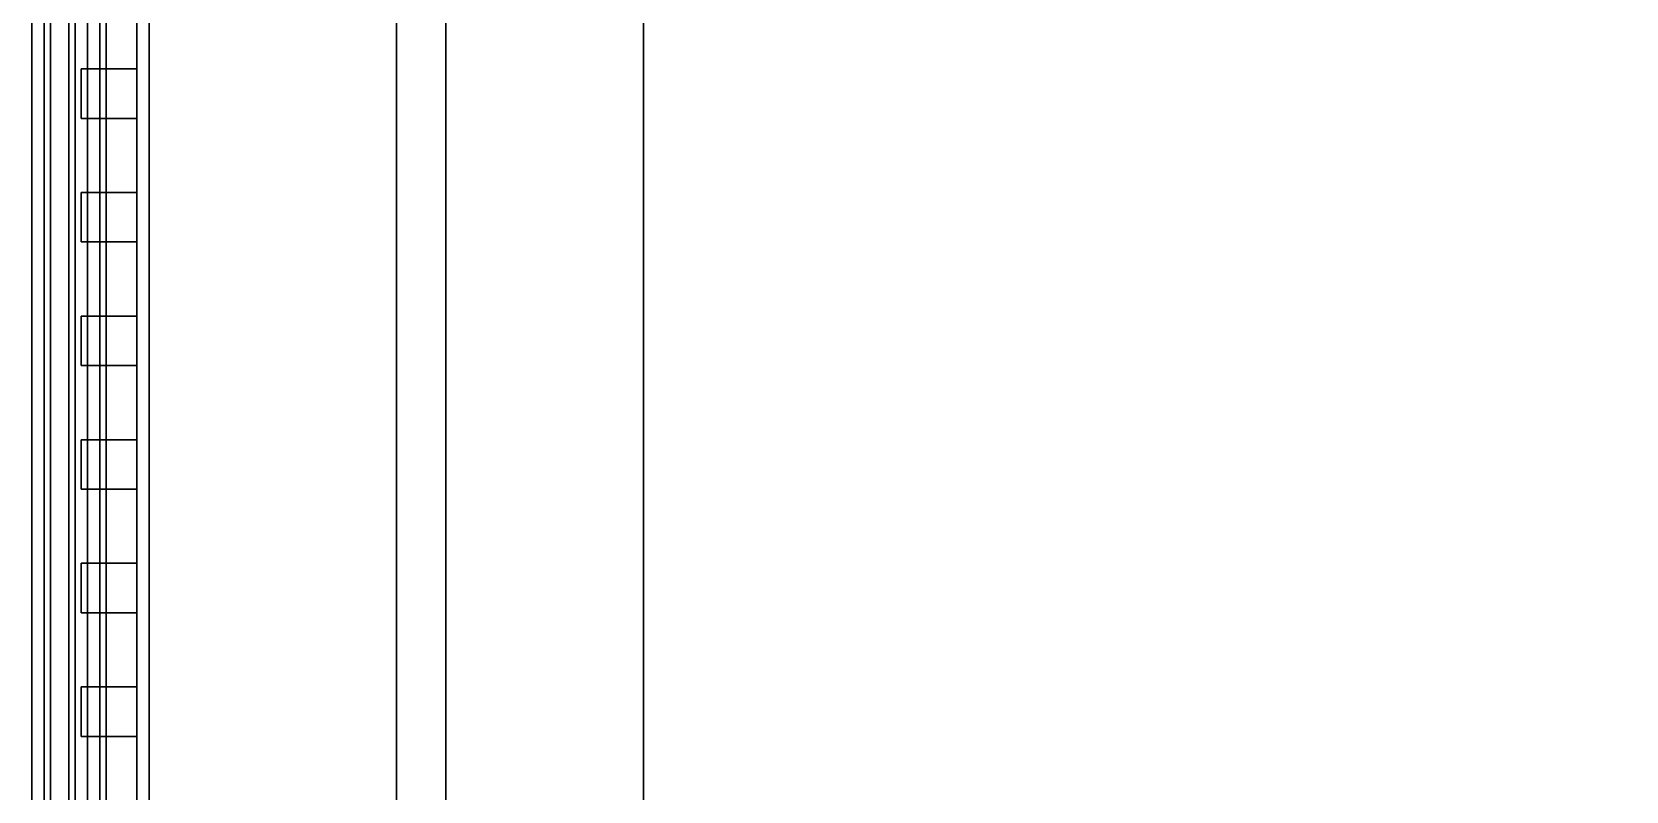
# Model space of a CAD drawing. Header units: millimetres. Extents: x -8000 to 18500, y -500 to 32500.
# Drawn here: x -95 to 1195, y 456 to 1070 of the extents above; entities that cross this region are included whole.
import ezdxf

# ---------------------------------------------------------------- set-up
doc = ezdxf.new("R2010")
doc.units = ezdxf.units.MM
for name, color, linetype in [('3D-CANOPY', 7, 'Continuous'), ('3D-COLUMNS', 7, 'Continuous'), ('3D-FINISH', 7, 'Continuous'), ('3D-LIGHTS', 7, 'Continuous'), ('3D-LOUVERS', 7, 'Continuous'), ('3D-ROOF', 7, 'Continuous'), ('3D-SLABS', 7, 'Continuous'), ('3D-WALLS-EXTR', 7, 'Continuous')]:
    doc.layers.add(name, color=color, linetype=linetype)

msp = doc.modelspace()

# ---------------------------------------------------------------- linework, layer by layer
at = {"layer": '3D-CANOPY', "color": 7}
for points in [[(-95, 0, 3750), (-95, 10000, 3750), (-80, 10000, 3750), (-80, 0, 3750)], [(-95, 0, 3750), (-95, 0, 3900), (-95, 10000, 3900), (-95, 10000, 3750)], [(-95, 0, 3900), (-80, 0, 3900), (-80, 10000, 3900), (-95, 10000, 3900)], [(-80, 0, 3700), (-80, 10000, 3700), (0, 10000, 3700), (0, 0, 3700)], [(-80, 0, 3700), (-80, 0, 3950), (-80, 10000, 3950), (-80, 10000, 3700)], [(-80, 0, 3950), (0, 0, 3950), (0, 10000, 3950), (-80, 10000, 3950)], [(-80, 0, 3750), (-80, 10000, 3750), (-80, 10000, 3900), (-80, 0, 3900)], [(0, 0, 3700), (0, 10000, 3700), (0, 10000, 3950), (0, 0, 3950)]]:
    msp.add_3dface(points, dxfattribs=at)
at = {"layer": '3D-COLUMNS', "color": 7}
for points in [[(0, 0, 3600), (0, 10000, 3600), (400, 10000, 3600), (400, 0, 3600)], [(0, 0, 3600), (0, 0, 3800), (0, 10000, 3800), (0, 10000, 3600)], [(0, 0, 3800), (400, 0, 3800), (400, 10000, 3800), (0, 10000, 3800)], [(400, 0, 3600), (400, 10000, 3600), (400, 10000, 3800), (400, 0, 3800)]]:
    msp.add_3dface(points, dxfattribs=at)
at = {"layer": '3D-FINISH', "color": 7}
for points in [[(200, 200, 590), (200, 9800, 590), (9800, 9800, 590), (9800, 200, 590)], [(200, 200, 590), (200, 200, 600), (200, 9800, 600), (200, 9800, 590)], [(200, 200, 600), (9800, 200, 600), (9800, 9800, 600), (200, 9800, 600)], [(200, 200, 3990), (200, 9800, 3990), (9800, 9800, 3990), (9800, 200, 3990)], [(200, 200, 3990), (200, 200, 4000), (200, 9800, 4000), (200, 9800, 3990)], [(200, 200, 4000), (9800, 200, 4000), (9800, 9800, 4000), (200, 9800, 4000)]]:
    msp.add_3dface(points, dxfattribs=at)
at = {"layer": '3D-LIGHTS', "color": 7}
for points in [[(-85, 0, 3690), (-85, 10000, 3690), (-65, 10000, 3690), (-65, 0, 3690)], [(-85, 0, 3690), (-85, 0, 3705), (-85, 10000, 3705), (-85, 10000, 3690)], [(-85, 0, 3705), (-65, 0, 3705), (-65, 10000, 3705), (-85, 10000, 3705)], [(-65, 0, 3690), (-65, 10000, 3690), (-65, 10000, 3705), (-65, 0, 3705)]]:
    msp.add_3dface(points, dxfattribs=at)
at = {"layer": '3D-LOUVERS', "color": 7}
for points in [[(-55, 1000, 600), (-55, 1040, 600), (-10, 1040, 600), (-10, 1000, 600)], [(-55, 1040, 600), (-55, 1040, 3700), (-10, 1040, 3700), (-10, 1040, 600)], [(-55, 1000, 600), (-55, 1000, 3700), (-55, 1040, 3700), (-55, 1040, 600)], [(-55, 1000, 3700), (-10, 1000, 3700), (-10, 1040, 3700), (-55, 1040, 3700)], [(-55, 1000, 4000), (-55, 1040, 4000), (-10, 1040, 4000), (-10, 1000, 4000)], [(-55, 1040, 4000), (-55, 1040, 7000), (-10, 1040, 7000), (-10, 1040, 4000)], [(-55, 1000, 4000), (-55, 1000, 7000), (-55, 1040, 7000), (-55, 1040, 4000)], [(-55, 1000, 7000), (-10, 1000, 7000), (-10, 1040, 7000), (-55, 1040, 7000)], [(-10, 1000, 600), (-10, 1040, 600), (-10, 1040, 3700), (-10, 1000, 3700)], [(-10, 1000, 4000), (-10, 1040, 4000), (-10, 1040, 7000), (-10, 1000, 7000)], [(-55, 1000, 600), (-10, 1000, 600), (-10, 1000, 3700), (-55, 1000, 3700)], [(-55, 1000, 4000), (-10, 1000, 4000), (-10, 1000, 7000), (-55, 1000, 7000)], [(-55, 900, 600), (-55, 940, 600), (-10, 940, 600), (-10, 900, 600)], [(-55, 940, 600), (-55, 940, 3700), (-10, 940, 3700), (-10, 940, 600)], [(-55, 900, 600), (-55, 900, 3700), (-55, 940, 3700), (-55, 940, 600)], [(-55, 900, 3700), (-10, 900, 3700), (-10, 940, 3700), (-55, 940, 3700)], [(-55, 900, 4000), (-55, 940, 4000), (-10, 940, 4000), (-10, 900, 4000)], [(-55, 940, 4000), (-55, 940, 7000), (-10, 940, 7000), (-10, 940, 4000)], [(-55, 900, 4000), (-55, 900, 7000), (-55, 940, 7000), (-55, 940, 4000)], [(-55, 900, 7000), (-10, 900, 7000), (-10, 940, 7000), (-55, 940, 7000)], [(-10, 900, 600), (-10, 940, 600), (-10, 940, 3700), (-10, 900, 3700)], [(-10, 900, 4000), (-10, 940, 4000), (-10, 940, 7000), (-10, 900, 7000)], [(-55, 900, 600), (-10, 900, 600), (-10, 900, 3700), (-55, 900, 3700)], [(-55, 900, 4000), (-10, 900, 4000), (-10, 900, 7000), (-55, 900, 7000)], [(-55, 800, 600), (-55, 840, 600), (-10, 840, 600), (-10, 800, 600)], [(-55, 840, 600), (-55, 840, 3700), (-10, 840, 3700), (-10, 840, 600)], [(-55, 800, 600), (-55, 800, 3700), (-55, 840, 3700), (-55, 840, 600)], [(-55, 800, 3700), (-10, 800, 3700), (-10, 840, 3700), (-55, 840, 3700)], [(-55, 800, 4000), (-55, 840, 4000), (-10, 840, 4000), (-10, 800, 4000)], [(-55, 840, 4000), (-55, 840, 7000), (-10, 840, 7000), (-10, 840, 4000)], [(-55, 800, 4000), (-55, 800, 7000), (-55, 840, 7000), (-55, 840, 4000)], [(-55, 800, 7000), (-10, 800, 7000), (-10, 840, 7000), (-55, 840, 7000)], [(-10, 800, 600), (-10, 840, 600), (-10, 840, 3700), (-10, 800, 3700)], [(-10, 800, 4000), (-10, 840, 4000), (-10, 840, 7000), (-10, 800, 7000)], [(-55, 800, 600), (-10, 800, 600), (-10, 800, 3700), (-55, 800, 3700)], [(-55, 800, 4000), (-10, 800, 4000), (-10, 800, 7000), (-55, 800, 7000)], [(-55, 700, 600), (-55, 740, 600), (-10, 740, 600), (-10, 700, 600)], [(-55, 740, 600), (-55, 740, 3700), (-10, 740, 3700), (-10, 740, 600)], [(-55, 700, 600), (-55, 700, 3700), (-55, 740, 3700), (-55, 740, 600)], [(-55, 700, 3700), (-10, 700, 3700), (-10, 740, 3700), (-55, 740, 3700)], [(-55, 700, 4000), (-55, 740, 4000), (-10, 740, 4000), (-10, 700, 4000)], [(-55, 740, 4000), (-55, 740, 7000), (-10, 740, 7000), (-10, 740, 4000)], [(-55, 700, 4000), (-55, 700, 7000), (-55, 740, 7000), (-55, 740, 4000)], [(-55, 700, 7000), (-10, 700, 7000), (-10, 740, 7000), (-55, 740, 7000)], [(-10, 700, 600), (-10, 740, 600), (-10, 740, 3700), (-10, 700, 3700)], [(-10, 700, 4000), (-10, 740, 4000), (-10, 740, 7000), (-10, 700, 7000)], [(-55, 700, 600), (-10, 700, 600), (-10, 700, 3700), (-55, 700, 3700)], [(-55, 700, 4000), (-10, 700, 4000), (-10, 700, 7000), (-55, 700, 7000)], [(-55, 600, 600), (-55, 640, 600), (-10, 640, 600), (-10, 600, 600)], [(-55, 640, 600), (-55, 640, 3700), (-10, 640, 3700), (-10, 640, 600)], [(-55, 600, 600), (-55, 600, 3700), (-55, 640, 3700), (-55, 640, 600)], [(-55, 600, 3700), (-10, 600, 3700), (-10, 640, 3700), (-55, 640, 3700)], [(-55, 600, 4000), (-55, 640, 4000), (-10, 640, 4000), (-10, 600, 4000)], [(-55, 640, 4000), (-55, 640, 7000), (-10, 640, 7000), (-10, 640, 4000)], [(-55, 600, 4000), (-55, 600, 7000), (-55, 640, 7000), (-55, 640, 4000)], [(-55, 600, 7000), (-10, 600, 7000), (-10, 640, 7000), (-55, 640, 7000)], [(-10, 600, 600), (-10, 640, 600), (-10, 640, 3700), (-10, 600, 3700)], [(-10, 600, 4000), (-10, 640, 4000), (-10, 640, 7000), (-10, 600, 7000)], [(-55, 600, 600), (-10, 600, 600), (-10, 600, 3700), (-55, 600, 3700)], [(-55, 600, 4000), (-10, 600, 4000), (-10, 600, 7000), (-55, 600, 7000)], [(-55, 500, 600), (-55, 540, 600), (-10, 540, 600), (-10, 500, 600)], [(-55, 540, 600), (-55, 540, 3700), (-10, 540, 3700), (-10, 540, 600)], [(-55, 500, 600), (-55, 500, 3700), (-55, 540, 3700), (-55, 540, 600)], [(-55, 500, 3700), (-10, 500, 3700), (-10, 540, 3700), (-55, 540, 3700)], [(-55, 500, 4000), (-55, 540, 4000), (-10, 540, 4000), (-10, 500, 4000)], [(-55, 540, 4000), (-55, 540, 7000), (-10, 540, 7000), (-10, 540, 4000)], [(-55, 500, 4000), (-55, 500, 7000), (-55, 540, 7000), (-55, 540, 4000)], [(-55, 500, 7000), (-10, 500, 7000), (-10, 540, 7000), (-55, 540, 7000)], [(-10, 500, 600), (-10, 540, 600), (-10, 540, 3700), (-10, 500, 3700)], [(-10, 500, 4000), (-10, 540, 4000), (-10, 540, 7000), (-10, 500, 7000)], [(-55, 500, 600), (-10, 500, 600), (-10, 500, 3700), (-55, 500, 3700)], [(-55, 500, 4000), (-10, 500, 4000), (-10, 500, 7000), (-55, 500, 7000)]]:
    msp.add_3dface(points, dxfattribs=at)
at = {"layer": '3D-ROOF', "color": 7}
for points in [[(-40, -40, 7780), (-40, 10040, 7780), (240, 10040, 7780), (240, -40, 7780)], [(-40, -40, 7780), (-40, -40, 7830), (-40, 10040, 7830), (-40, 10040, 7780)], [(-40, -40, 7830), (240, -40, 7830), (240, 10040, 7830), (-40, 10040, 7830)], [(240, -40, 7780), (240, 10040, 7780), (240, 10040, 7830), (240, -40, 7830)], [(-50, 0, 7200), (-50, 10000, 7200), (-10, 10000, 7200), (-10, 0, 7200)], [(-50, 0, 7200), (-50, 0, 7420), (-50, 10000, 7420), (-50, 10000, 7200)], [(-50, 0, 7420), (-10, 0, 7420), (-10, 10000, 7420), (-50, 10000, 7420)], [(-10, 0, 7200), (-10, 10000, 7200), (-10, 10000, 7420), (-10, 0, 7420)], [(0, 0, 7000), (0, 10000, 7000), (10000, 10000, 7000), (10000, 0, 7000)], [(0, 0, 7000), (0, 0, 7200), (0, 10000, 7200), (0, 10000, 7000)], [(0, 0, 7200), (10000, 0, 7200), (10000, 10000, 7200), (0, 10000, 7200)], [(0, 200, 7200), (0, 9800, 7200), (200, 9800, 7200), (200, 200, 7200)], [(0, 200, 7200), (0, 200, 7800), (0, 9800, 7800), (0, 9800, 7200)], [(0, 200, 7800), (200, 200, 7800), (200, 9800, 7800), (0, 9800, 7800)], [(200, 200, 7200), (200, 9800, 7200), (200, 9800, 7800), (200, 200, 7800)]]:
    msp.add_3dface(points, dxfattribs=at)
at = {"layer": '3D-SLABS', "color": 7}
for points in [[(0, 0), (0, 10000), (10000, 10000), (10000, 0)], [(0, 0), (0, 0, 600), (0, 10000, 600), (0, 10000)], [(0, 0, 600), (10000, 0, 600), (10000, 10000, 600), (0, 10000, 600)], [(0, 0, 3800), (0, 4000, 3800), (10000, 4000, 3800), (10000, 0, 3800)], [(0, 0, 3800), (0, 0, 4000), (0, 4000, 4000), (0, 4000, 3800)], [(0, 0, 4000), (10000, 0, 4000), (10000, 4000, 4000), (0, 4000, 4000)]]:
    msp.add_3dface(points, dxfattribs=at)
at = {"layer": '3D-WALLS-EXTR', "color": 7}
for points in [[(-60, -50, 570), (-60, 10050, 570), (0, 10050, 570), (0, -50, 570)], [(-60, -50, 570), (-60, -50, 610), (-60, 10050, 610), (-60, 10050, 570)], [(-60, -50, 610), (0, -50, 610), (0, 10050, 610), (-60, 10050, 610)], [(0, -50, 570), (0, 10050, 570), (0, 10050, 610), (0, -50, 610)], [(-35, 0), (-35, 10000), (0, 10000), (0, 0)], [(-35, 0), (-35, 0, 600), (-35, 10000, 600), (-35, 10000)], [(-35, 0, 600), (0, 0, 600), (0, 10000, 600), (-35, 10000, 600)], [(0, 0), (0, 10000), (0, 10000, 600), (0, 0, 600)], [(0, 0, 4000), (0, 2000, 4000), (200, 2000, 4000), (200, 0, 4000)], [(0, 0, 4000), (0, 0, 7000), (0, 2000, 7000), (0, 2000, 4000)], [(0, 0, 7000), (200, 0, 7000), (200, 2000, 7000), (0, 2000, 7000)], [(200, 0, 4000), (200, 2000, 4000), (200, 2000, 7000), (200, 0, 7000)], [(0, 0, 600), (0, 1200, 600), (200, 1200, 600), (200, 0, 600)], [(0, 0, 600), (0, 0, 3800), (0, 1200, 3800), (0, 1200, 600)], [(0, 0, 3800), (200, 0, 3800), (200, 1200, 3800), (0, 1200, 3800)], [(200, 0, 600), (200, 1200, 600), (200, 1200, 3800), (200, 0, 3800)]]:
    msp.add_3dface(points, dxfattribs=at)

doc.saveas('drawing.dxf')
